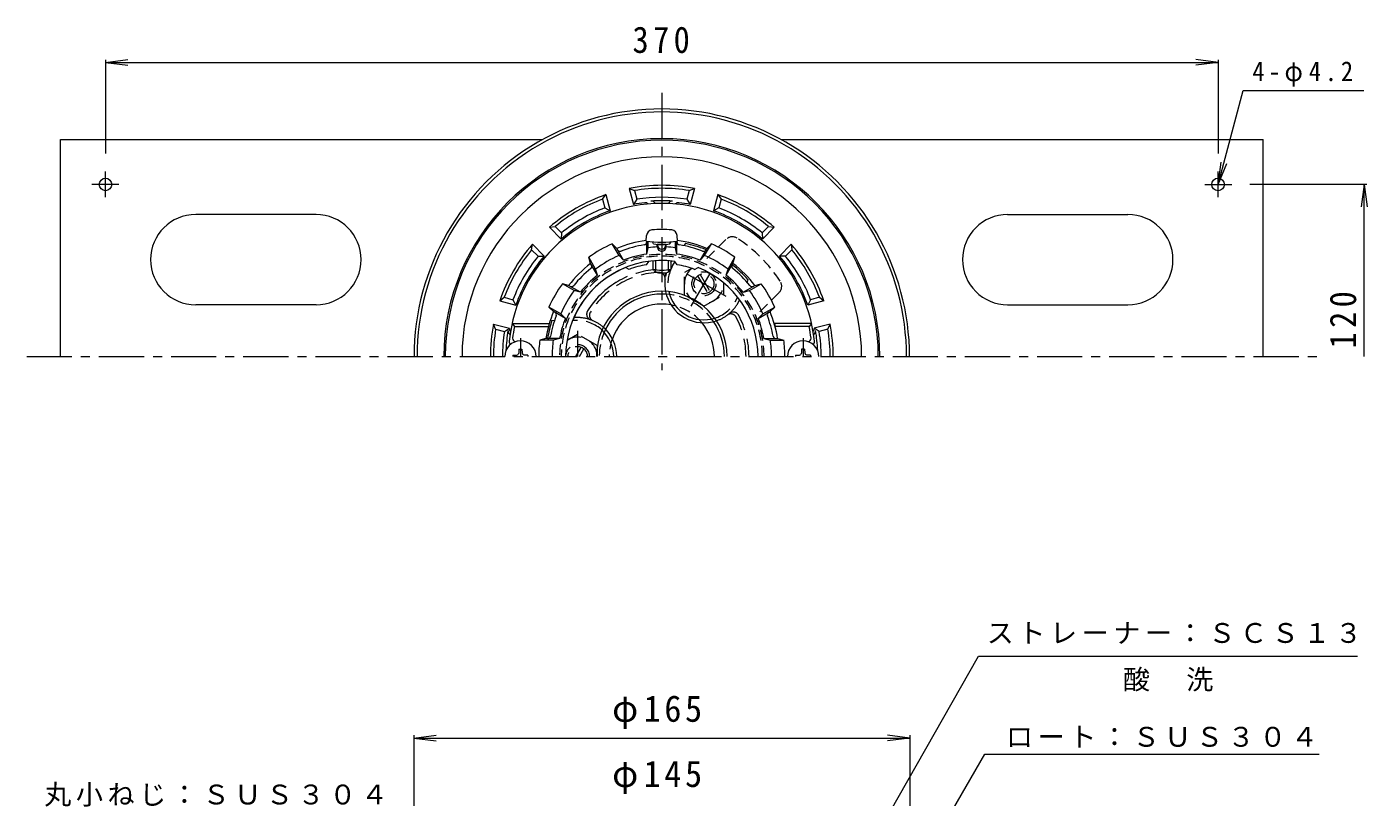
# Model space of a CAD drawing. Units: millimetres, scale not verified. Extents: x -285 to 224, y -347 to 406.
# Drawn here: x -247.6 to 198.2, y 149.7 to 406 of the extents above; entities that cross this region are included whole.
import ezdxf

# ---------------------------------------------------------------- set-up
doc = ezdxf.new("R2010")
doc.units = ezdxf.units.MM
doc.header["$LTSCALE"] = 3
for name, pattern in [('CHAIN1', [8, 5, -1, 1, -1]), ('DASHED1', [1.8, 1.2, -0.6]), ('DASHED2', [3, 2, -1]), ('DOUBLE_CHAIN1', [8.8, 5, -1, 0.6, -0.6, 0.6, -1])]:
    doc.linetypes.add(name, pattern=pattern)
for name, color, linetype, lineweight in [('0-0_通り芯', 3, 'Continuous', 9), ('0-1_躯体', 2, 'Continuous', 9), ('0-2_仕上', 6, 'Continuous', 9), ('0-4_その他', 7, 'Continuous', 9), ('0-5_寸法', 7, 'Continuous', 9), ('0-6_ハッチ', 2, 'DOUBLE_CHAIN1', 9), ('0-A', 2, 'Continuous', 9)]:
    doc.layers.add(name, color=color, linetype=linetype, lineweight=lineweight)
doc.styles.add('ＭＳ ゴシック', font='')
doc.styles.get('ＭＳ ゴシック').set_extended_font_data('MS Gothic')

msp = doc.modelspace()

# ---------------------------------------------------------------- linework, layer by layer
at = {"layer": '0-0_通り芯', "linetype": 'CHAIN1'}
for p, q in [((-36.411, 384.006), (-36.411, 291.708)), ((-247.585, 296.245), (184.316, 296.245))]:
    msp.add_line(p, q, dxfattribs=at)
at = {"layer": '0-0_通り芯'}
for radius, start, end in [(82.389, 359.99998, 180.00002), (81.389, 359.99998, 180.00002), (20.809, 85.92715, 154.07285), (17.487, 79.90129, 160.09871), (20.809, 0, 34.07285), (17.487, 0, 40.09872)]:
    msp.add_arc((-36.411, 296.245), radius, start, end, dxfattribs=at)
at = {"layer": '0-0_通り芯', "linetype": 'DASHED1'}
for radius, start, end in [(20.809, 34.07285, 85.92715), (17.487, 40.09872, 79.90129), (20.809, 154.07285, 180), (17.487, 160.09871, 180)]:
    msp.add_arc((-36.411, 296.245), radius, start, end, dxfattribs=at)
at = {"layer": '0-1_躯体'}
for p, q in [((-47.264, 352.203), (-45.836, 346.876)), ((-47.264, 352.203), (-45.522, 351.499)), ((-27.3, 351.499), (-25.559, 352.203)), ((-25.559, 352.203), (-26.986, 346.876)), ((-56.148, 348.652), (-54.991, 350.132)), ((-56.148, 348.652), (-55.367, 345.74)), ((-54.991, 350.132), (-53.564, 344.805)), ((-44.742, 348.586), (-45.836, 346.875)), ((-45.522, 351.499), (-44.742, 348.586)), ((-27.3, 351.499), (-28.081, 348.586)), ((-28.081, 348.586), (-26.986, 346.876)), ((-17.831, 350.132), (-19.259, 344.805)), ((-17.831, 350.132), (-16.675, 348.652)), ((-16.675, 348.652), (-17.455, 345.74)), ((-55.367, 345.74), (-53.564, 344.805)), ((-17.455, 345.74), (-19.259, 344.805)), ((-73.789, 339.279), (-71.929, 339.541)), ((-73.789, 339.279), (-69.889, 335.38)), ((-71.929, 339.541), (-69.797, 337.409)), ((-0.894, 339.541), (-3.026, 337.409)), ((0.966, 339.279), (-2.934, 335.38)), ((-0.894, 339.541), (0.966, 339.279)), ((-69.797, 337.409), (-69.889, 335.38)), ((-3.026, 337.409), (-2.934, 335.38)), ((-79.707, 331.763), (-79.445, 333.623)), ((-79.707, 331.763), (-77.575, 329.631)), ((-79.445, 333.623), (-75.546, 329.723)), ((-28.539, 333.881), (-29.105, 333.181)), ((6.623, 333.623), (2.723, 329.723)), ((6.884, 331.763), (4.752, 329.631)), ((6.623, 333.623), (6.884, 331.763)), ((-77.575, 329.631), (-75.546, 329.723)), ((4.752, 329.631), (2.723, 329.723)), ((-7.754, 321.881), (-8.078, 321.041)), ((-90.298, 314.825), (-88.818, 315.982)), ((-90.298, 314.825), (-84.971, 313.398)), ((-88.818, 315.982), (-85.905, 315.201)), ((-85.905, 315.201), (-84.971, 313.398)), ((13.083, 315.201), (12.148, 313.398)), ((17.475, 314.825), (12.148, 313.398)), ((15.996, 315.982), (13.083, 315.201)), ((15.996, 315.982), (17.475, 314.825)), ((-72.941, 308.245), (-72.052, 308.385)), ((-92.369, 307.098), (-87.041, 305.671)), ((-91.665, 305.357), (-92.369, 307.098)), ((-91.665, 305.357), (-88.752, 304.576)), ((-88.752, 304.576), (-87.041, 305.671)), ((19.546, 307.098), (14.219, 305.671)), ((15.93, 304.576), (14.219, 305.671)), ((18.843, 305.357), (15.93, 304.576)), ((18.843, 305.357), (19.546, 307.098))]:
    msp.add_line(p, q, dxfattribs=at)
at = {"layer": '0-1_躯体', "linetype": 'DASHED2'}
for p, q in [((-33.411, 327.442), (-33.05, 328.068)), ((-32.804, 326.494), (-32.008, 327.872)), ((-12.019, 314.494), (-11.187, 315.935)), ((-11.153, 313.994), (-10.533, 315.068)), ((-64.411, 308.245), (-66.076, 308.245)), ((-64.411, 309.245), (-65.651, 309.245))]:
    msp.add_line(p, q, dxfattribs=at)
at = {"layer": '0-1_躯体', "color": 4, "linetype": 'DASHED2'}
for p, q in [((-26.517, 325.624), (-28.906, 324.244)), ((-28.907, 316.744), (-28.906, 324.244)), ((-24.487, 323.09), (-21.201, 317.399)), ((-23.621, 323.59), (-20.335, 317.899)), ((-22.407, 312.991), (-28.907, 316.744)), ((-22.407, 312.991), (-15.911, 316.741)), ((-15.911, 320.816), (-15.911, 316.741)), ((-67.94, 301.713), (-64.411, 303.751)), ((-57.916, 300.001), (-64.411, 303.751)), ((-64.989, 296.245), (-63.201, 299.341)), ((-63.834, 296.245), (-62.335, 298.841)), ((-57.916, 300.001), (-57.916, 296.245))]:
    msp.add_line(p, q, dxfattribs=at)
at = {"layer": '0-1_躯体', "color": 4, "linetype": 'CHAIN1'}
for p, q in [((-14.983, 316.205), (-29.948, 324.846)), ((-20.411, 323.958), (-26.73, 313.015)), ((-64.411, 304.822), (-64.411, 296.245))]:
    msp.add_line(p, q, dxfattribs=at)
at = {"layer": '0-1_躯体', "color": 4, "linetype": 'DASHED2'}
for radius in [4, 3.324]:
    msp.add_circle((-22.411, 320.494), radius, dxfattribs=at)
at = {"layer": '0-1_躯体'}
for centre, radius, start, end in [((-36.411, 296.245), 72.5, 0, 180), ((-36.411, 296.245), 72, 0, 180), ((-36.411, 296.245), 66.441, 0, 180), ((-36.411, 296.245), 57, 79.02406, 100.97594), ((-36.411, 296.245), 56, 80.63634, 99.36366), ((-36.411, 296.245), 57, 109.02406, 130.97594), ((-36.411, 296.245), 56, 110.63634, 129.36366), ((-36.411, 296.245), 53, 80.95651, 99.0435), ((-36.411, 296.245), 51.876, 86.01599, 93.98401), ((-39.911, 346.499), 1.5, 27.81635, 93.9839), ((-32.911, 346.499), 1.5, 86.0161, 152.18365), ((-36.411, 296.245), 57, 49.02406, 70.97594), ((-36.411, 296.245), 56, 50.63634, 69.36366), ((-36.411, 296.245), 51.5, 109.45464, 130.54535), ((-36.411, 296.245), 53, 110.95651, 129.0435), ((-36.411, 296.245), 51.5, 96.31532, 100.54535), ((-41.911, 345.942), 1.5, 47.49472, 96.3154), ((-30.911, 345.942), 1.5, 83.6846, 132.50528), ((-36.411, 296.245), 51.5, 79.45464, 83.68468), ((-36.411, 296.245), 51.5, 49.45464, 70.54535), ((-36.411, 296.245), 53, 50.95651, 69.0435), ((-36.411, 296.245), 57, 139.02406, 160.97594), ((-36.411, 296.245), 56, 140.63634, 159.36366), ((-36.411, 296.245), 38.45, 67.82101, 78.18521), ((-36.411, 296.245), 57, 19.02406, 40.97594), ((-36.411, 296.245), 56, 20.63634, 39.36366), ((-36.411, 296.245), 53, 140.95651, 159.0435), ((-36.411, 296.245), 51.5, 139.45464, 160.54535), ((-36.411, 296.245), 38.45, 41.81477, 52.17902), ((-36.411, 296.245), 51.5, 19.45464, 40.54535), ((-36.411, 296.245), 53, 20.95651, 39.0435), ((-22.411, 320.494), 13, 191.17881, 288.8212), ((-22.411, 320.494), 12, 192.53779, 287.46222), ((-36.411, 296.245), 38.45, 161.81477, 171.02161), ((-36.411, 296.245), 57, 169.02406, 180), ((-36.411, 296.245), 56, 170.63635, 180.00002), ((-36.411, 296.245), 53, 170.95651, 180), ((-36.411, 296.245), 51.876, 170.28587, 177.74047), ((-86.065, 304.745), 1.5, 170.28584, 236.45451), ((-85.863, 305.445), 1.2, 169.46082, 224.32239), ((-64.411, 296.245), 12, 0.00009, 47.46222), ((-64.411, 296.245), 13, 0, 48.8212), ((13.04, 305.445), 1.2, 315.67731, 10.53918), ((13.242, 304.745), 1.5, 303.54604, 9.71416), ((-36.411, 296.245), 51.876, 2.25953, 9.71413), ((-36.411, 296.245), 53, 0, 9.04349), ((-36.411, 296.245), 56, 359.99998, 9.36365), ((-36.411, 296.245), 57, 0, 10.97594)]:
    msp.add_arc(centre, radius, start, end, dxfattribs=at)
at = {"layer": '0-1_躯体', "linetype": 'DASHED2'}
for centre, radius, start, end in [((-22.411, 320.494), 12, 149.99997, 192.53779), ((-36.411, 296.245), 29, 95.55472, 148.41368), ((-36.411, 296.245), 29, 120, 148.41367), ((-36.411, 296.245), 28, 91.98201, 148.01797), ((-37.311, 322.23), 2, 353.35486, 91.9819), ((-22.411, 320.494), 13, 173.35512, 191.17881), ((-37.159, 323.235), 2, 349.47134, 27.93825), ((-22.411, 320.494), 13, 163.34331, 169.47115), ((-22.411, 320.494), 12, 287.46222, 329.99997), ((-22.411, 320.494), 13, 310.52879, 330), ((-64.411, 296.245), 13, 70.52879, 90), ((-64.411, 296.245), 12, 47.46222, 89.99997), ((-59.411, 310.387), 2, 148.41347, 250.52904), ((-58.465, 310.016), 2, 148.01785, 246.64513), ((-64.411, 296.245), 13, 48.8212, 66.64484), ((-22.411, 320.494), 13, 288.8212, 306.64484), ((-13.458, 308.459), 2, 28.01785, 126.64513), ((-12.664, 309.093), 2, 28.41347, 130.52904), ((-36.411, 296.245), 28, 0, 28.01794), ((-36.411, 296.245), 29, 0, 28.41367)]:
    msp.add_arc(centre, radius, start, end, dxfattribs=at)
at = {"layer": '0-1_躯体', "color": 4, "linetype": 'DASHED2'}
for centre, radius, start, end in [((-22.414, 320.489), 6.5, 128.21501, 2.87798), ((-64.411, 296.245), 4, 0.00024, 179.99962), ((-64.406, 296.245), 6.5, 359.99985, 122.87798), ((-64.411, 296.245), 3.324, 0.00031, 179.99954)]:
    msp.add_arc(centre, radius, start, end, dxfattribs=at)
at = {"layer": '0-2_仕上', "color": 4}
for p, q in [((-41.661, 334.683), (-41.495, 336.586)), ((-39.125, 333.722), (-39.536, 334.453)), ((-33.697, 333.722), (-33.287, 334.453)), ((-31.161, 334.683), (-31.328, 336.586)), ((-39.411, 328.156), (-39.411, 325.34)), ((-38.541, 328.212), (-38.541, 324.298)), ((-34.281, 328.212), (-34.281, 324.298)), ((-33.411, 328.156), (-33.411, 325.34)), ((-38.541, 324.298), (-39.411, 325.34)), ((-33.411, 325.34), (-34.281, 324.298)), ((-83.908, 298.745), (-83.93, 297.495)), ((11.085, 298.745), (11.107, 297.495)), ((-85.911, 296.742), (-84.661, 296.764)), ((-85.911, 296.742), (-85.911, 296.245)), ((-84.661, 296.764), (-84.162, 296.996)), ((-83.93, 297.495), (-84.162, 296.996)), ((-82.893, 297.495), (-82.66, 296.996)), ((-82.162, 296.764), (-82.66, 296.996)), ((-80.911, 296.742), (-82.162, 296.764)), ((-80.911, 296.742), (-80.911, 296.245)), ((8.089, 296.742), (9.339, 296.764)), ((8.089, 296.742), (8.089, 296.245)), ((9.339, 296.764), (9.838, 296.996)), ((10.07, 297.495), (9.838, 296.996)), ((11.107, 297.495), (11.339, 296.996)), ((11.838, 296.764), (11.339, 296.996)), ((13.089, 296.742), (11.838, 296.764)), ((13.089, 296.742), (13.089, 296.245))]:
    msp.add_line(p, q, dxfattribs=at)
at = {"layer": '0-2_仕上'}
for p, q in [((-41.412, 330.387), (-41.412, 334.65)), ((-40.912, 332.478), (-40.912, 334.588)), ((-31.911, 332.478), (-31.911, 334.588)), ((-31.411, 330.387), (-31.411, 334.65)), ((-50.631, 329.873), (-52.891, 333.788)), ((-51.415, 332.231), (-52.891, 333.788)), ((-49.153, 328.313), (-51.415, 332.231)), ((-49.153, 328.313), (-50.631, 329.873)), ((-41.412, 330.387), (-40.912, 332.478)), ((-37.911, 332.756), (-37.911, 333.534)), ((-34.912, 332.756), (-34.912, 333.534)), ((-31.411, 330.387), (-31.911, 332.478)), ((-23.67, 328.313), (-21.408, 332.231)), ((-23.67, 328.313), (-22.191, 329.873)), ((-22.191, 329.873), (-19.931, 333.788)), ((-21.408, 332.231), (-19.931, 333.788)), ((-60.075, 327.231), (-60.685, 329.288)), ((-58.425, 325.374), (-60.685, 329.288)), ((-57.812, 323.313), (-60.075, 327.231)), ((-47.295, 325.272), (-48.493, 325.877)), ((-41.499, 326.825), (-40.765, 327.948)), ((-31.323, 326.825), (-32.057, 327.948)), ((-25.528, 325.272), (-24.33, 325.877)), ((-15.01, 323.313), (-12.748, 327.231)), ((-14.398, 325.374), (-12.138, 329.288)), ((-12.748, 327.231), (-12.138, 329.288)), ((-57.812, 323.313), (-58.425, 325.374)), ((-15.01, 323.313), (-14.398, 325.374)), ((-67.398, 319.908), (-69.454, 320.518)), ((-65.54, 318.258), (-69.454, 320.518)), ((-63.479, 317.646), (-67.398, 319.908)), ((-63.479, 317.646), (-65.54, 318.258)), ((-9.343, 317.646), (-5.425, 319.908)), ((-9.343, 317.646), (-7.283, 318.258)), ((-7.283, 318.258), (-3.368, 320.518)), ((-5.425, 319.908), (-3.368, 320.518)), ((-72.397, 311.248), (-73.954, 312.724)), ((-70.04, 310.464), (-73.954, 312.724)), ((-2.783, 310.464), (1.131, 312.724)), ((-0.425, 311.248), (1.131, 312.724)), ((-68.479, 308.986), (-72.397, 311.248)), ((-68.479, 308.986), (-70.04, 310.464)), ((-4.343, 308.986), (-0.425, 311.248)), ((-4.343, 308.986), (-2.783, 310.464)), ((-86.211, 307.245), (-85.401, 306.245)), ((-86.211, 307.245), (-73.899, 307.245)), ((-85.401, 306.245), (-74.095, 306.245)), ((-73.899, 307.245), (-74.095, 306.245)), ((1.076, 307.245), (1.273, 306.245)), ((13.388, 307.245), (1.076, 307.245)), ((12.579, 306.245), (1.273, 306.245)), ((13.388, 307.245), (12.579, 306.245)), ((-74.935, 302.246), (-76.974, 301.746)), ((-72.505, 301.746), (-76.974, 301.746)), ((-70.392, 302.246), (-74.935, 302.246)), ((-70.392, 302.246), (-72.505, 301.746)), ((-2.431, 302.246), (-0.317, 301.746)), ((-2.431, 302.246), (2.112, 302.246)), ((-0.317, 301.746), (4.151, 301.746)), ((2.112, 302.246), (4.151, 301.746))]:
    msp.add_line(p, q, dxfattribs=at)
at = {"layer": '0-2_仕上', "color": 4, "linetype": 'CHAIN1'}
for p, q in [((-83.411, 302.395), (-83.411, 296.245)), ((10.589, 302.395), (10.589, 296.245))]:
    msp.add_line(p, q, dxfattribs=at)
at = {"layer": '0-2_仕上', "color": 4}
for points in [[(-83.908, 298.745), (-82.915, 298.745), (-82.893, 297.495)], [(11.085, 298.745), (10.092, 298.745), (10.07, 297.495)]]:
    msp.add_lwpolyline(points, dxfattribs=at)
at = {"layer": '0-2_仕上'}
for centre, radius, start, end in [((-36.411, 296.245), 51, 5.73918, 174.26082), ((-36.411, 296.245), 38.988, 97.71302, 112.63315), ((-42.412, 334.415), 1, 278.93359, 0), ((-30.411, 334.415), 1, 180, 261.06641), ((-36.411, 296.245), 38.988, 67.36685, 82.28697), ((-36.411, 296.245), 41, 113.7, 126.30161), ((-36.411, 296.245), 36.511, 112.9216, 127.08003), ((-50.301, 332.301), 1, 210.00055, 291.06752), ((-36.411, 296.245), 37.638, 98.93385, 111.06783), ((-36.411, 296.245), 34.506, 98.33203, 111.66978), ((-36.411, 296.245), 36.511, 92.35362, 97.08017), ((-36.411, 281.258), 52.297, 90.00067, 91.6436), ((-36.411, 333.533), 1.5, 179.98772, 269.97638), ((-36.411, 332.778), 1.5, 180.8345, 269.97638), ((-36.412, 281.258), 52.297, 88.3564, 89.99933), ((-36.412, 333.533), 1.5, 270.02362, 0.01228), ((-36.412, 332.778), 1.5, 270.02362, 359.1655), ((-36.411, 296.245), 36.511, 82.91983, 87.64638), ((-36.411, 296.245), 34.506, 68.33022, 81.66797), ((-36.411, 296.245), 37.638, 68.93217, 81.06615), ((-22.522, 332.301), 1, 248.93248, 329.99945), ((-36.411, 296.245), 36.511, 52.91997, 67.0784), ((-36.411, 296.245), 41, 53.69839, 66.3), ((-36.411, 296.245), 32, 112.1813, 180), ((-36.411, 296.245), 38.988, 127.36845, 142.63266), ((-36.411, 296.245), 32, 82.18039, 157.8187), ((-36.411, 296.245), 37.638, 128.93378, 141.06732), ((-60.692, 326.301), 1, 308.93396, 30.00104), ((-36.411, 296.245), 31, 99.4471, 110.55397), ((-36.411, 296.245), 31, 69.44603, 80.5529), ((-36.411, 296.245), 32, 0, 67.8187), ((-12.13, 326.301), 1, 149.99896, 231.06604), ((-36.411, 296.245), 37.638, 38.93268, 51.06622), ((-36.411, 296.245), 38.988, 37.36734, 52.63155), ((-36.411, 296.245), 34.506, 128.33186, 141.66922), ((-36.411, 296.245), 34.506, 38.33078, 51.66814), ((-36.411, 296.245), 41, 143.69952, 156.30161), ((-36.411, 296.245), 36.511, 142.92104, 157.08008), ((-66.467, 320.526), 1, 240.00082, 321.06744), ((-36.411, 296.245), 36.511, 22.91992, 37.07896), ((-6.355, 320.526), 1, 218.93256, 299.99918), ((-36.411, 296.245), 41, 23.69839, 36.30048), ((-36.411, 296.245), 38.988, 157.36845, 171.14642), ((-36.411, 296.245), 37.638, 158.93379, 169.56116), ((-72.467, 310.134), 1, 338.93378, 60.00032), ((-36.411, 296.245), 34.506, 158.33191, 169.98526), ((-36.411, 296.245), 34.506, 10.01474, 21.66809), ((-0.356, 310.134), 1, 119.99968, 201.06622), ((-36.411, 296.245), 37.638, 10.43884, 21.06621), ((-36.411, 296.245), 38.988, 8.85358, 22.63155), ((-36.411, 296.245), 50, 168.46304, 172.96654), ((-36.411, 296.245), 50, 7.03346, 11.53696), ((-86.161, 301.245), 1, 174.26064, 240.50711), ((-85.043, 302.245), 1, 172.9666, 271.84391), ((-36.411, 296.245), 40.934, 172.27724, 180), ((-74.41, 303.246), 1, 270, 349.56091), ((-36.411, 296.245), 36.511, 171.33493, 180), ((-36.411, 296.245), 36.511, 0, 8.66507), ((1.587, 303.246), 1, 190.43909, 270), ((-36.411, 296.245), 40.934, 0, 7.72276), ((12.22, 302.245), 1, 268.15609, 7.0334), ((13.338, 301.245), 1, 299.49289, 5.73936)]:
    msp.add_arc(centre, radius, start, end, dxfattribs=at)
at = {"layer": '0-2_仕上', "color": 4}
for centre, radius, start, end in [((-36.411, 373.334), 39.006, 262.2648, 277.73523), ((-39.502, 336.412), 2, 96.33817, 175.00002), ((-36.411, 308.583), 30, 83.6618, 96.3382), ((-33.32, 336.412), 2, 4.99998, 83.66183), ((-36.411, 354.099), 20.557, 262.41325, 277.58655), ((-36.411, 338.167), 13.173, 256.83595, 283.16405), ((-36.411, 338.167), 14.032, 261.26909, 278.73091), ((-83.411, 296.245), 5.25, 0, 180), ((10.589, 296.245), 5.25, 0, 180)]:
    msp.add_arc(centre, radius, start, end, dxfattribs=at)
at = {"layer": '0-4_その他'}
for p, q in [((-221.411, 394.14), (-213.975, 395.118)), ((-221.411, 395.04), (-221.411, 363.847)), ((-221.411, 394.14), (148.589, 394.14)), ((-221.411, 394.14), (-213.975, 393.161)), ((148.589, 394.14), (141.153, 395.118)), ((148.589, 394.14), (141.153, 393.161)), ((148.589, 395.04), (148.589, 363.847)), ((198.09, 353.519), (159.177, 353.519)), ((197.19, 353.519), (198.169, 346.083)), ((-118.911, 169.383), (-111.475, 170.362)), ((-118.911, 170.283), (-118.911, -1.177)), ((46.089, 169.383), (38.653, 170.362)), ((46.089, 170.283), (46.089, -1.177)), ((-118.911, 169.383), (46.089, 169.383)), ((-118.911, 169.383), (-111.475, 168.404)), ((46.089, 169.383), (38.653, 168.404))]:
    msp.add_line(p, q, dxfattribs=at)
msp.add_lwpolyline([(197.19, 296.245), (197.19, 353.519), (196.211, 346.083)], dxfattribs=at)
at = {"layer": '0-5_寸法'}
for q in [(149.568, 360.955), (151.459, 360.448)]:
    msp.add_line((148.589, 353.519), q, dxfattribs=at)
for points in [[(148.589, 353.519), (156.973, 384.809), (197.05, 384.809)], [(-4.411, 67.679), (68.886, 196.574), (194.989, 196.574)], [(-2.981, 35.679), (71.05, 164.028), (182.166, 164.028)]]:
    msp.add_lwpolyline(points, dxfattribs=at)
at = {"layer": '0-6_ハッチ', "linetype": 'DASHED1'}
for p, q in [((-15.098, 335.236), (-22.892, 327.442)), ((2.579, 317.558), (-5.215, 309.764))]:
    msp.add_line(p, q, dxfattribs=at)
for centre, radius, start, end in [((-12.977, 333.115), 3, 56.78862, 135), ((-38.446, 294.21), 49.5, 33.21141, 56.78859), ((-36.411, 296.245), 34, 0, 180), ((-36.411, 296.245), 33.431, 0, 180), ((0.458, 319.68), 3, 315, 33.21138)]:
    msp.add_arc(centre, radius, start, end, dxfattribs=at)
at = {"layer": '0-6_ハッチ', "linetype": 'Continuous'}
msp.add_arc((-36.411, 296.245), 21.764, 0, 180, dxfattribs=at)
at = {"layer": '0-A'}
for p, q in [((-236.411, 368.519), (-76.196, 368.519)), ((-236.411, 296.245), (-236.411, 368.519)), ((3.373, 368.519), (163.589, 368.519)), ((163.589, 296.245), (163.589, 368.519)), ((-221.411, 349.286), (-221.411, 357.847)), ((148.589, 349.286), (148.589, 357.847)), ((-216.988, 353.519), (-226, 353.519)), ((144.166, 353.519), (153.177, 353.519)), ((-151.411, 343.519), (-191.411, 343.519)), ((78.589, 343.519), (118.589, 343.519)), ((-151.411, 313.519), (-191.411, 313.519)), ((78.589, 313.519), (118.589, 313.519))]:
    msp.add_line(p, q, dxfattribs=at)
for centre in [(-221.411, 353.519), (148.589, 353.519)]:
    msp.add_circle(centre, 2.1, dxfattribs=at)
for centre, start, end in [((-191.411, 328.519), 90, 270), ((-151.411, 328.519), 270, 90), ((78.589, 328.519), 90, 270), ((118.589, 328.519), 270, 90)]:
    msp.add_arc(centre, 15, start, end, dxfattribs=at)

# ---------------------------------------------------------------- texts
at = {"layer": '0-4_その他', "color": 2, "char_height": 8.798, "attachment_point": 7, "style": 'ＭＳ ゴシック'}
for s, insert in [('\\T1.27;\\W0.9;370', (-46.161, 397.14)), ('\\T1.21;\\W0.95;φ165', (-52.911, 172.383)), ('\\T1.21;\\W0.95;φ145', (-52.911, 150.702))]:
    msp.add_mtext(s, dxfattribs=dict(at, insert=insert))
at = {"layer": '0-4_その他', "color": 2, "insert": (194.631, 298.953), "char_height": 8.798, "attachment_point": 7, "rotation": 90, "style": 'ＭＳ ゴシック'}
msp.add_mtext('\\T1.27;\\W0.9;120', dxfattribs=at)
at = {"layer": '0-5_寸法', "char_height": 6.598, "attachment_point": 7, "style": 'ＭＳ ゴシック'}
for s, insert in [('\\T1.32;\\W0.9;4-φ4.2', (159.996, 386.094)), ('\\T1.17;ストレーナー：ＳＣＳ１３', (71.634, 200.684)), ('\\T1.17;酸\u3000洗', (116.937, 184.84)), ('\\T1.17;ロート：ＳＵＳ３０４', (78.034, 166.214)), ('\\T1.17;丸小ねじ：ＳＵＳ３０４', (-241.785, 146.549))]:
    msp.add_mtext(s, dxfattribs=dict(at, insert=insert))

doc.saveas('drawing.dxf')
